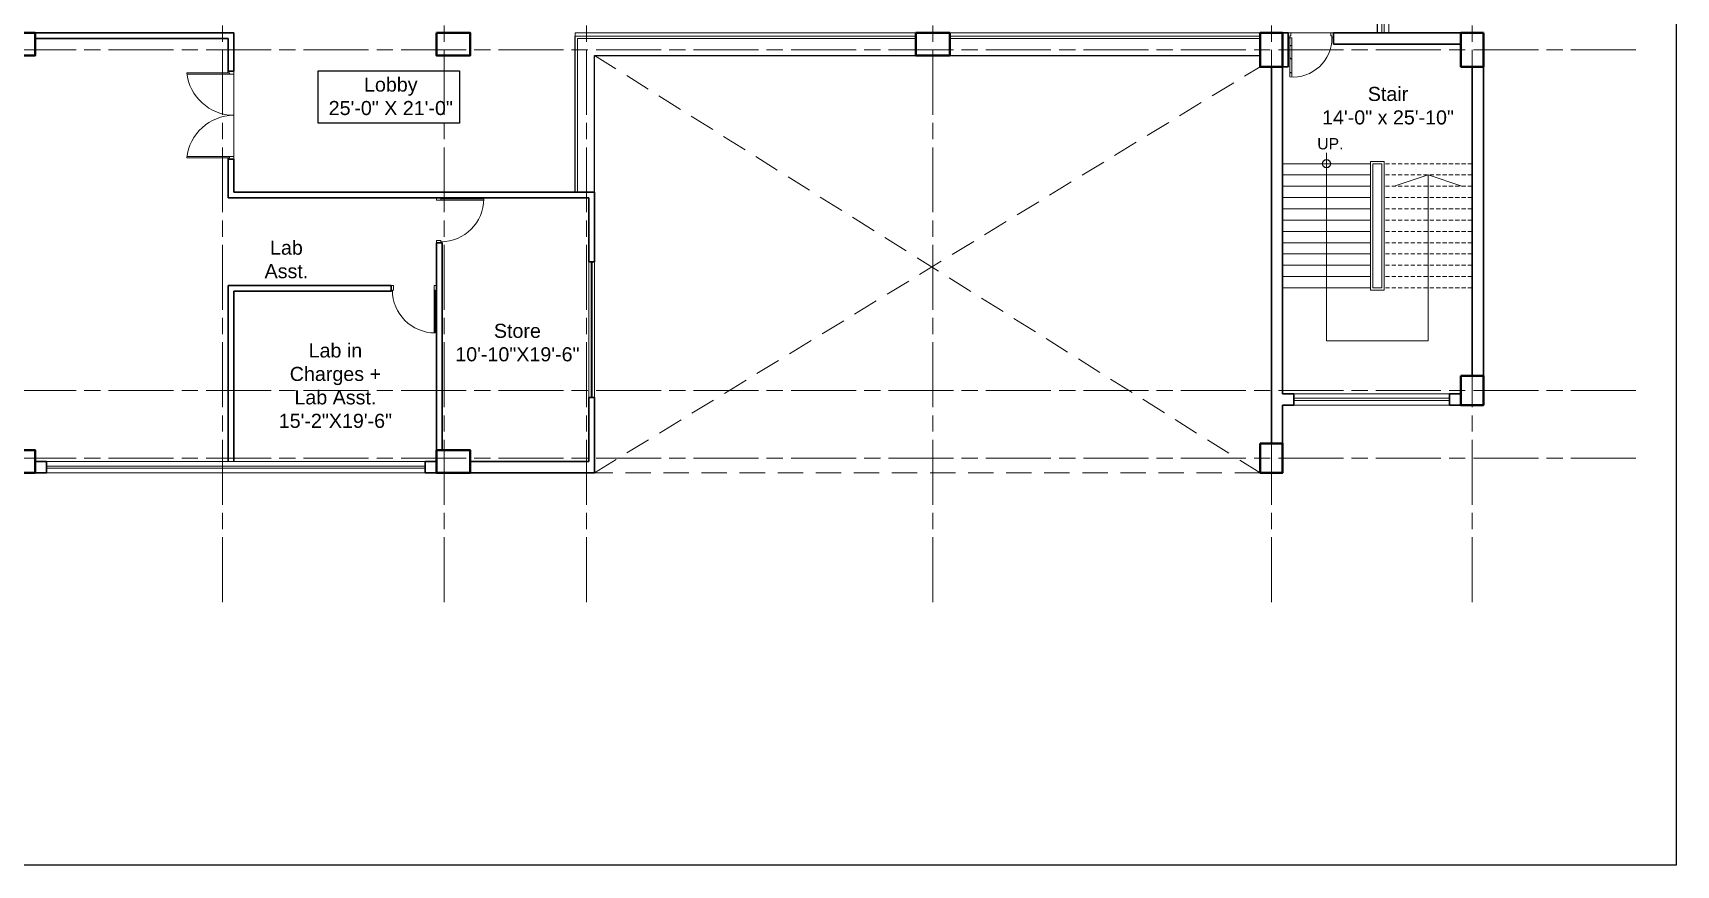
# Model space of a CAD drawing. Header units: inches. Extents: x -12 to 20935469, y -1604 to 24729220.
# Drawn here: x 20917582 to 20919038, y 24707850 to 24708587 of the extents above; entities that cross this region are included whole.
import ezdxf

# ---------------------------------------------------------------- set-up
doc = ezdxf.new("R2010")
doc.units = ezdxf.units.IN
doc.header["$LTSCALE"] = 0.03
doc.header["$MEASUREMENT"] = 0
doc.linetypes.add('ACAD_ISO08W100', pattern=[36, 24, -3, 6, -3])
doc.linetypes.add('DASHED2', pattern=[0.375, 0.25, -0.125])
for name, color, linetype, lineweight in [('column', 1, 'Continuous', 40), ('Door', 7, 'Continuous', 18), ('Dot', 253, 'Continuous', 0), ('Gas', 21, 'Continuous', 5), ('Grid Line', 252, 'Continuous', 18), ('Main Wall', 7, 'Continuous', 30), ('RAIL', 23, 'Continuous', 13), ('STAIR', 46, 'Continuous', 15), ('wind.', 150, 'Continuous', 20)]:
    doc.layers.add(name, color=color, linetype=linetype, lineweight=lineweight)
doc.layers.add('TEXT', color=7, linetype='Continuous')
doc.styles.add('2', font='swisscl.ttf')

# ---------------------------------------------------------------- blocks, each defined once
blk = doc.blocks.new('fff')
at = {"layer": 'Grid Line', "color": 252, "linetype": 'ACAD_ISO08W100', "lineweight": 9, "ltscale": 80, "true_color": 0x939598}
for p, q in [((20831844.3, 24723521.1), (20831844.3, 24724698.8)), ((20832040.8, 24723521.1), (20832040.8, 24724698.8)), ((20832166.8, 24723521.1), (20832166.8, 24724698.8)), ((20832473.8, 24723521.1), (20832473.8, 24724698.8)), ((20832773.8, 24723521.1), (20832773.8, 24724698.8)), ((20832951.8, 24723521.1), (20832951.8, 24724698.8)), ((20833096.9, 24724010.7), (20830726.1, 24724010.7)), ((20833096.9, 24723708.7), (20830726.1, 24723708.7)), ((20833096.9, 24723648.8), (20830726.1, 24723648.8))]:
    blk.add_line(p, q, dxfattribs=at)
blk = doc.blocks.new('Door_45')
at = {"layer": 'Door'}
for p, q in [((1.5, 5), (1.5, 44)), ((1.5, 40), (2.2, 40)), ((2.2, 40), (2.2, 39.5)), ((2.2, 39.5), (2.7, 39.5)), ((2.7, 39.5), (2.7, 40)), ((2.7, 40), (3.5, 40)), ((3.5, 44), (3.5, 5)), ((1.5, 25.8), (2.2, 25.8)), ((2.2, 25.8), (2.2, 25.3)), ((2.2, 25.3), (2.7, 25.3)), ((2.7, 25.8), (3.5, 25.8)), ((2.7, 25.3), (2.7, 25.8)), ((0, 0), (0, 5)), ((0, 5), (1.5, 5)), ((1.5, 12.6), (2.2, 12.6)), ((3.5, 5), (1.5, 5)), ((1.5, 5), (1.5, 3)), ((1.5, 3), (2.5, 3)), ((2.2, 12.6), (2.2, 13.1)), ((2.2, 13.1), (2.7, 13.1)), ((2.5, 3), (2.5, 0)), ((2.7, 13.1), (2.7, 12.6)), ((2.7, 12.6), (3.5, 12.6)), ((42.5, 3), (42.5, 0)), ((43.5, 3), (42.5, 3)), ((45, 5), (43.5, 5)), ((43.5, 5), (43.5, 3)), ((45, 0), (45, 5)), ((2.5, 0), (0, 0)), ((42.5, 0), (45, 0))]:
    blk.add_line(p, q, dxfattribs=at)
blk.add_arc((4.7, 5.3), 38.8, 359.6233, 94.6685, dxfattribs=at)
blk = doc.blocks.new('$D40')
at = {"layer": 'Door'}
for p, q in [((1, 4), (1, 42)), ((2, 0), (2, 42)), ((1, 5), (0, 5)), ((2, 0), (0, 0)), ((2, 4), (1, 4)), ((39, 4), (38, 4)), ((38, 4), (38, 0)), ((40, 0), (38, 0)), ((40, 5), (39, 5)), ((39, 5), (39, 4))]:
    blk.add_line(p, q, dxfattribs=at)
blk.add_arc((1, 4), 38, 0, 90, dxfattribs=at)

msp = doc.modelspace()

# ---------------------------------------------------------------- linework, layer by layer
for p, q in [((20918062.8, 24708446.5), (20918062.8, 24708584.5)), ((20918079.8, 24708446.3), (20918079.8, 24708567.5)), ((20918079.8, 24708567.5), (20918364.7, 24708567.5)), ((20918394.7, 24708567.5), (20918669.7, 24708567.5))]:
    msp.add_line(p, q)
msp.add_lwpolyline([(20917834.8, 24708553.7), (20917960.3, 24708553.7), (20917960.3, 24708507.5), (20917834.8, 24708507.5)], close=True)
msp.add_circle((20918728.6, 24708471.5), 3.61)
at = {"layer": 'column', "lineweight": 40, "ltscale": 20}
for points in [[(20917554.2, 24708587.5), (20917554.2, 24708567.5), (20917584.2, 24708567.5), (20917584.2, 24708587.5)], [(20917939.7, 24708587.5), (20917939.7, 24708567.5), (20917969.7, 24708567.5), (20917969.7, 24708587.5)], [(20917939.7, 24708587.5), (20917939.7, 24708567.5), (20917969.7, 24708567.5), (20917969.7, 24708587.5)], [(20918364.7, 24708587.5), (20918364.7, 24708567.5), (20918394.7, 24708567.5), (20918394.7, 24708587.5)], [(20918689.7, 24708587.5), (20918669.7, 24708587.5), (20918669.7, 24708557.5), (20918689.7, 24708557.5)], [(20918867.7, 24708587.5), (20918847.7, 24708587.5), (20918847.7, 24708557.5), (20918867.7, 24708557.5)], [(20918847.7, 24708283.5), (20918867.7, 24708283.5), (20918867.7, 24708257.5), (20918847.7, 24708257.5)], [(20917554.2, 24708217.5), (20917554.2, 24708197.5), (20917584.2, 24708197.5), (20917584.2, 24708217.5)], [(20917939.7, 24708217.5), (20917939.7, 24708197.5), (20917969.7, 24708197.5), (20917969.7, 24708217.5)], [(20918669.7, 24708223.5), (20918689.7, 24708223.5), (20918689.7, 24708197.5), (20918669.7, 24708197.5)]]:
    msp.add_lwpolyline(points, close=True, dxfattribs=at)
at = {"layer": 'Defpoints'}
msp.add_lwpolyline([(20916599.6, 24709308.2), (20919038.4, 24709308.2), (20919038.4, 24707849.7), (20916599.6, 24707849.7)], close=True, dxfattribs=at)
at = {"layer": 'Door'}
for p, q in [((20917756.3, 24708552.1), (20917718.5, 24708552.1)), ((20917755, 24708552.1), (20917755, 24708553.4)), ((20917756.3, 24708550.8), (20917756.3, 24708552.1)), ((20917760.1, 24708550.8), (20917760.1, 24708553.4)), ((20917760.1, 24708550.8), (20917718.5, 24708550.8)), ((20917760.1, 24708478), (20917718.5, 24708478)), ((20917756.3, 24708476.7), (20917718.5, 24708476.7)), ((20917755, 24708476.7), (20917755, 24708475.4)), ((20917756.3, 24708478), (20917756.3, 24708476.7)), ((20917760.1, 24708478), (20917760.1, 24708475.4))]:
    msp.add_line(p, q, dxfattribs=at)
for centre, start, end in [((20917760.5, 24708556.7), 186.2217, 269.4094), ((20917760.5, 24708472.1), 90.5906, 173.7783)]:
    msp.add_arc(centre, 42.3, start, end, dxfattribs=at)
at = {"layer": 'Dot', "color": 0, "linetype": 'DASHED2', "lineweight": 20, "ltscale": 3000}
for p, q in [((20918079.8, 24708567.5), (20918669.7, 24708197.5)), ((20918079.8, 24708197.5), (20918669.7, 24708557.5)), ((20918669.7, 24708197.5), (20918079.8, 24708197.5))]:
    msp.add_line(p, q, dxfattribs=at)
at = {"layer": 'Gas', "color": 0, "lineweight": 5}
for points in [[(20918767.6, 24708473.5), (20918779.6, 24708473.5), (20918779.6, 24708359.5), (20918767.6, 24708359.5)], [(20918769.6, 24708471.5), (20918777.6, 24708471.5), (20918777.6, 24708361.5), (20918769.6, 24708361.5)]]:
    msp.add_lwpolyline(points, close=True, dxfattribs=at)
at = {"layer": 'Main Wall', "lineweight": 30}
for p, q in [((20917584.2, 24708587.5), (20917760.1, 24708587.5)), ((20917584.2, 24708582.5), (20917755.1, 24708582.5)), ((20917755.1, 24708582.5), (20917755.1, 24708553.4)), ((20917760.1, 24708587.5), (20917760.1, 24708553.4)), ((20918679.7, 24708587.5), (20918689.7, 24708587.5)), ((20918694.7, 24708587.5), (20918689.7, 24708587.5)), ((20918694.7, 24708557.5), (20918694.7, 24708587.5)), ((20918734.7, 24708587.5), (20918847.7, 24708587.5)), ((20918734.7, 24708587.5), (20918734.7, 24708577.5)), ((20918734.7, 24708577.5), (20918847.7, 24708577.5)), ((20917760.1, 24708553.4), (20917755.1, 24708553.4)), ((20918679.7, 24708223.5), (20918679.7, 24708557.5)), ((20918689.7, 24708267.6), (20918689.7, 24708557.5)), ((20918689.7, 24708557.5), (20918694.7, 24708557.5)), ((20918857.7, 24708557.5), (20918857.7, 24708283.5)), ((20918867.7, 24708557.5), (20918867.7, 24708283.5)), ((20917755.1, 24708475.4), (20917755.1, 24708441.3)), ((20917760.1, 24708475.4), (20917755.1, 24708475.4)), ((20917760.1, 24708475.4), (20917760.1, 24708446.3)), ((20917755.1, 24708441.3), (20918074.8, 24708441.3)), ((20917760.1, 24708446.3), (20918079.8, 24708446.3)), ((20918074.8, 24708441.3), (20918074.8, 24708384.4)), ((20918079.8, 24708446.3), (20918079.8, 24708384.4)), ((20917939.7, 24708401.3), (20917944.7, 24708401.3)), ((20917939.7, 24708401.3), (20917939.7, 24708217.5)), ((20917944.7, 24708401.3), (20917944.7, 24708217.5)), ((20918074.8, 24708384.4), (20918079.8, 24708384.4)), ((20917755.1, 24708363.5), (20917755.1, 24708207.5)), ((20917755.1, 24708363.5), (20917899.7, 24708363.5)), ((20917899.7, 24708363.5), (20917899.7, 24708358.5)), ((20917760.1, 24708358.5), (20917760.1, 24708207.5)), ((20917760.1, 24708358.5), (20917899.7, 24708358.5)), ((20918074.8, 24708264.4), (20918074.8, 24708207.5)), ((20918074.8, 24708264.4), (20918079.8, 24708264.4)), ((20918079.8, 24708264.4), (20918079.8, 24708197.5)), ((20918699.7, 24708267.6), (20918699.7, 24708257.6)), ((20918689.7, 24708223.5), (20918689.7, 24708257.6)), ((20917969.7, 24708207.5), (20918074.8, 24708207.5)), ((20917969.7, 24708197.5), (20918079.8, 24708197.5))]:
    msp.add_line(p, q, dxfattribs=at)
for points in [[(20918689.7, 24708267.6), (20918699.7, 24708267.6)], [(20918847.7, 24708257.6), (20918837.7, 24708257.6), (20918837.7, 24708267.6), (20918847.7, 24708267.6)], [(20918699.7, 24708257.6), (20918689.7, 24708257.6)], [(20917584.2, 24708197.5), (20917594.2, 24708197.5), (20917594.2, 24708207.5), (20917584.2, 24708207.5)], [(20917939.7, 24708197.5), (20917929.7, 24708197.5), (20917929.7, 24708207.5), (20917939.7, 24708207.5)]]:
    msp.add_lwpolyline(points, dxfattribs=at)
at = {"layer": 'RAIL', "lineweight": 9}
for p, q in [((20918728.6, 24708481.2), (20918728.6, 24708314.5)), ((20918689.6, 24708451.5), (20918767.6, 24708451.5)), ((20918788.6, 24708451.5), (20918818.6, 24708461.5)), ((20918818.6, 24708314.5), (20918818.6, 24708461.5)), ((20918818.6, 24708461.5), (20918848.6, 24708451.5)), ((20918728.6, 24708314.5), (20918818.6, 24708314.5))]:
    msp.add_line(p, q, dxfattribs=at)
at = {"layer": 'STAIR', "color": 32, "lineweight": 5}
for p, q in [((20918767.6, 24708471.5), (20918689.6, 24708471.5)), ((20918767.6, 24708461.5), (20918689.6, 24708461.5)), ((20918749.6, 24708451.5), (20918689.6, 24708451.5)), ((20918767.6, 24708441.5), (20918689.6, 24708441.5)), ((20918767.6, 24708431.5), (20918689.6, 24708431.5)), ((20918767.6, 24708421.5), (20918689.6, 24708421.5)), ((20918767.6, 24708411.5), (20918689.6, 24708411.5)), ((20918767.6, 24708401.5), (20918689.6, 24708401.5)), ((20918767.6, 24708391.5), (20918689.6, 24708391.5)), ((20918767.6, 24708381.5), (20918689.6, 24708381.5)), ((20918767.6, 24708371.5), (20918689.6, 24708371.5)), ((20918767.6, 24708361.5), (20918689.6, 24708361.5))]:
    msp.add_line(p, q, dxfattribs=at)
at = {"layer": 'STAIR', "color": 32, "linetype": 'DASHED2', "lineweight": 5, "ltscale": 500}
for p, q in [((20918857.6, 24708471.5), (20918779.6, 24708471.5)), ((20918857.6, 24708461.5), (20918779.6, 24708461.5)), ((20918857.6, 24708451.5), (20918779.6, 24708451.5)), ((20918857.6, 24708441.5), (20918779.6, 24708441.5)), ((20918857.6, 24708431.5), (20918779.6, 24708431.5)), ((20918857.6, 24708421.5), (20918779.6, 24708421.5)), ((20918857.6, 24708411.5), (20918779.6, 24708411.5)), ((20918857.6, 24708401.5), (20918779.6, 24708401.5)), ((20918857.6, 24708391.5), (20918779.6, 24708391.5)), ((20918857.6, 24708381.5), (20918779.6, 24708381.5)), ((20918857.6, 24708371.5), (20918779.6, 24708371.5)), ((20918857.6, 24708361.5), (20918779.6, 24708361.5))]:
    msp.add_line(p, q, dxfattribs=at)
at = {"layer": 'wind.', "lineweight": 5}
for p, q in [((20918773.7, 24708587.5), (20918773.7, 24708707.6)), ((20918777.7, 24708587.5), (20918777.7, 24708707.6)), ((20918779.7, 24708587.5), (20918779.7, 24708707.6)), ((20918783.7, 24708587.5), (20918783.7, 24708707.6)), ((20918062.8, 24708584.5), (20918364.7, 24708584.5)), ((20918064.8, 24708582.5), (20918364.7, 24708582.5)), ((20918064.8, 24708446.3), (20918064.8, 24708582.5)), ((20918394.7, 24708584.5), (20918669.7, 24708584.5)), ((20918394.7, 24708582.5), (20918669.7, 24708582.5)), ((20918074.8, 24708384.4), (20918074.8, 24708264.4)), ((20918076.8, 24708384.4), (20918076.8, 24708264.4)), ((20918077.8, 24708384.4), (20918077.8, 24708264.4)), ((20918079.8, 24708384.4), (20918079.8, 24708264.4)), ((20918837.7, 24708267.6), (20918699.7, 24708267.6)), ((20918837.7, 24708263.6), (20918699.7, 24708263.6)), ((20918837.7, 24708261.6), (20918699.7, 24708261.6)), ((20918837.7, 24708257.6), (20918699.7, 24708257.6)), ((20917929.7, 24708207.5), (20917594.2, 24708207.5)), ((20917929.7, 24708203.5), (20917594.2, 24708203.5)), ((20917929.7, 24708201.5), (20917594.2, 24708201.5)), ((20917929.7, 24708197.5), (20917594.2, 24708197.5))]:
    msp.add_line(p, q, dxfattribs=at)
msp.add_lwpolyline([(20916938.2, 24708587.5), (20916938.2, 24708707.8), (20917760.1, 24708707.5), (20917760.1, 24709022.4), (20917939.7, 24709022.5), (20917939.7, 24708707.5), (20918773.6, 24708707.5), (20918773.6, 24708587.5), (20918062.8, 24708587.5), (20918062.8, 24708446.3), (20917760.1, 24708446.3), (20917760.1, 24708587.5)], close=True, dxfattribs=at)

# ---------------------------------------------------------------- block references
msp.add_blockref('fff', (85905.9, -15438.3))
at = {"layer": 'Door', "color": 250, "ltscale": 20, "xscale": -0.8888888888759539, "yscale": 0.8888888888759539, "zscale": 0.8888888888759539, "rotation": 180}
msp.add_blockref('Door_45', (20918694.7, 24708587.5), dxfattribs=at)
at = {"layer": 'Door'}
for p, rotation in [((20917939.7, 24708441.3), 270), ((20917939.7, 24708363.5), 180)]:
    msp.add_blockref('$D40', p, dxfattribs=dict(at, rotation=rotation))

# ---------------------------------------------------------------- texts
at = {"layer": 'TEXT', "color": 30, "lineweight": 5, "ltscale": 20, "attachment_point": 2, "style": '2'}
for s, width, gutter_width, insert, char_height in [('\\pxsm1,qc;{\\fArial|b0|i0|c0|p34;\\C0;Lobby\\P25\'-0" X 21\'-0" }', 146.388, 0.75, (20917899.3, 24708547.9), 12.476), ('\\pxsm1;{\\fArial|b0|i0|c0|p34;\\C0;Stair\\P14\'-0" x 25\'-10"  }', 114.807, 0.282, (20918783.1, 24708539.6), 12.476), ('{\\fArial|b0|i0|c0|p34;\\C0;UP.}', 104.76, 0.5, (20918732, 24708494.2), 10), ('{\\fArial|b0|i0|c0|p34;\\C0;Lab Asst. }', 49.47, 0.5, (20917806.8, 24708403.3), 12.476), ('{\\fArial|b0|i0|c0|p34;\\C0;Store\\P10\'-10"X19\'-6"}', 104.76, 0.5, (20918011.5, 24708329.6), 12.476), ('{\\fArial|b0|i0|c0|p34;\\C0;Lab in Charges + Lab Asst. \\P15\'-2"X19\'-6"}', 104.76, 0.5, (20917850.2, 24708312.2), 12.476)]:
    msp.add_mtext_dynamic_manual_height_columns(s, width=width, gutter_width=gutter_width, heights=[0], dxfattribs=dict(at, insert=insert, char_height=char_height))

doc.saveas('drawing.dxf')
